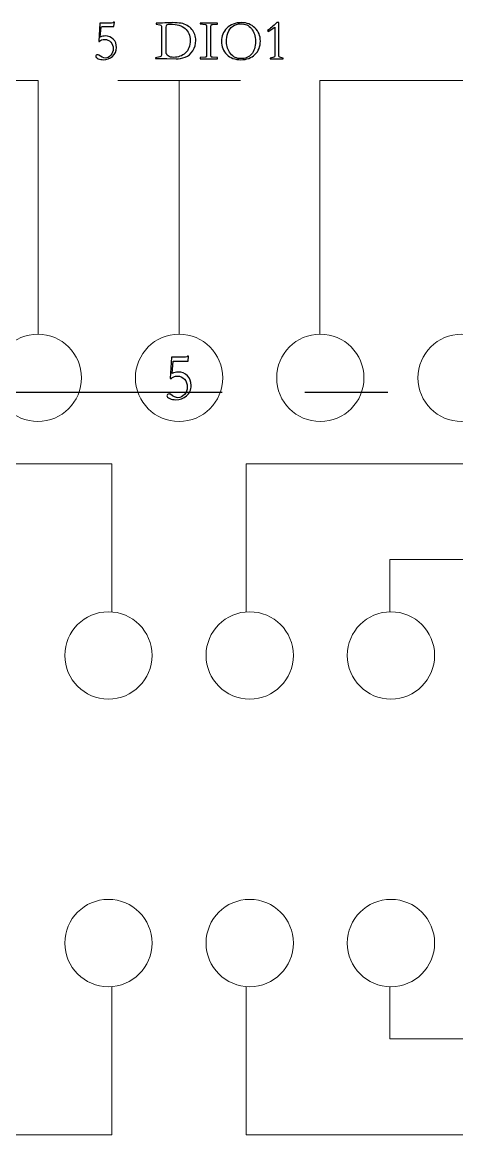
# Model space of a CAD drawing. Header units: millimetres. Extents: x 242 to 1026, y -183 to 372.
# Drawn here: x 543.9 to 564.6, y 177.3 to 230.3 of the extents above; entities that cross this region are included whole.
import ezdxf

# ---------------------------------------------------------------- set-up
doc = ezdxf.new("R2010")
doc.units = ezdxf.units.MM
doc.header["$LTSCALE"] = 30.734
doc.linetypes.add('CENTER', pattern=[0.6, 0.375, -0.075, 0.075, -0.075])
doc.layers.get('0').update_dxf_attribs({"linetype": 'CONTINUOUS'})
doc.layers.add('layer 1', color=7, linetype='CONTINUOUS')

msp = doc.modelspace()

# ---------------------------------------------------------------- linework, layer by layer
at = {"color": 1, "linetype": 'CENTER', "ltscale": 1.711962}
msp.add_line((742.828, 212.692), (483.894, 212.692), dxfattribs=at)
at = {"layer": 'layer 1'}
for points, knots in [([(548.254, 230.121), (548.254, 230.121), (547.874, 230.121), (547.874, 230.121), (547.874, 230.121), (547.733, 230.121), (547.656, 230.119), (547.641, 230.113), (547.641, 230.113), (547.641, 230.113), (547.606, 229.617), (547.606, 229.617), (547.606, 229.617), (547.685, 229.655), (547.767, 229.674), (547.85, 229.674), (547.85, 229.674), (547.998, 229.674), (548.123, 229.624), (548.226, 229.523), (548.226, 229.523), (548.329, 229.421), (548.381, 229.29), (548.381, 229.127), (548.381, 229.127), (548.381, 228.946), (548.317, 228.804), (548.19, 228.7), (548.19, 228.7), (548.062, 228.596), (547.918, 228.544), (547.755, 228.544), (547.755, 228.544), (547.665, 228.544), (547.582, 228.56), (547.506, 228.592), (547.506, 228.592), (547.43, 228.623), (547.392, 228.658), (547.392, 228.696), (547.392, 228.696), (547.392, 228.714), (547.4, 228.733), (547.416, 228.752), (547.416, 228.752), (547.433, 228.771), (547.455, 228.78), (547.484, 228.78), (547.484, 228.78), (547.504, 228.78), (547.52, 228.776), (547.533, 228.767), (547.533, 228.767), (547.659, 228.671), (547.761, 228.623), (547.839, 228.623), (547.839, 228.623), (547.94, 228.623), (548.03, 228.667), (548.107, 228.754), (548.107, 228.754), (548.185, 228.842), (548.224, 228.945), (548.224, 229.065), (548.224, 229.065), (548.224, 229.191), (548.184, 229.296), (548.106, 229.38), (548.106, 229.38), (548.027, 229.464), (547.93, 229.506), (547.815, 229.506), (547.815, 229.506), (547.764, 229.506), (547.717, 229.498), (547.672, 229.482), (547.672, 229.482), (547.628, 229.466), (547.596, 229.443), (547.576, 229.414), (547.576, 229.414), (547.576, 229.414), (547.53, 229.414), (547.53, 229.414), (547.53, 229.414), (547.53, 229.414), (547.582, 230.281), (547.582, 230.281), (547.582, 230.281), (547.582, 230.281), (547.877, 230.281), (547.877, 230.281), (547.877, 230.281), (548.012, 230.281), (548.102, 230.283), (548.145, 230.287), (548.145, 230.287), (548.188, 230.29), (548.219, 230.304), (548.237, 230.327), (548.237, 230.327), (548.237, 230.327), (548.278, 230.327), (548.278, 230.327), (548.278, 230.327), (548.278, 230.327), (548.254, 230.121), (548.254, 230.121)], [0, 0, 0, 0, 0.035714, 0.035714, 0.035714, 0.035714, 0.071429, 0.071429, 0.071429, 0.071429, 0.107143, 0.107143, 0.107143, 0.107143, 0.142857, 0.142857, 0.142857, 0.142857, 0.178571, 0.178571, 0.178571, 0.178571, 0.214286, 0.214286, 0.214286, 0.214286, 0.25, 0.25, 0.25, 0.25, 0.285714, 0.285714, 0.285714, 0.285714, 0.321429, 0.321429, 0.321429, 0.321429, 0.357143, 0.357143, 0.357143, 0.357143, 0.392857, 0.392857, 0.392857, 0.392857, 0.428571, 0.428571, 0.428571, 0.428571, 0.464286, 0.464286, 0.464286, 0.464286, 0.5, 0.5, 0.5, 0.5, 0.535714, 0.535714, 0.535714, 0.535714, 0.571429, 0.571429, 0.571429, 0.571429, 0.607143, 0.607143, 0.607143, 0.607143, 0.642857, 0.642857, 0.642857, 0.642857, 0.678571, 0.678571, 0.678571, 0.678571, 0.714286, 0.714286, 0.714286, 0.714286, 0.75, 0.75, 0.75, 0.75, 0.785714, 0.785714, 0.785714, 0.785714, 0.821429, 0.821429, 0.821429, 0.821429, 0.857143, 0.857143, 0.857143, 0.857143, 0.892857, 0.892857, 0.892857, 0.892857, 0.928571, 0.928571, 0.928571, 0.928571, 1, 1, 1, 1]), ([(550.526, 230.081), (550.526, 230.124), (550.521, 230.155), (550.51, 230.173), (550.51, 230.173), (550.499, 230.191), (550.478, 230.203), (550.448, 230.208), (550.448, 230.208), (550.448, 230.208), (550.263, 230.24), (550.263, 230.24), (550.263, 230.24), (550.263, 230.24), (550.263, 230.284), (550.263, 230.284), (550.263, 230.284), (550.379, 230.28), (550.52, 230.283), (550.686, 230.293), (550.686, 230.293), (550.852, 230.303), (550.97, 230.308), (551.038, 230.308), (551.038, 230.308), (551.215, 230.308), (551.355, 230.298), (551.458, 230.278), (551.458, 230.278), (551.561, 230.259), (551.658, 230.222), (551.75, 230.17), (551.75, 230.17), (551.841, 230.118), (551.916, 230.057), (551.974, 229.987), (551.974, 229.987), (552.033, 229.918), (552.079, 229.838), (552.111, 229.747), (552.111, 229.747), (552.144, 229.657), (552.16, 229.561), (552.16, 229.46), (552.16, 229.46), (552.16, 229.29), (552.113, 229.127), (552.019, 228.971), (552.019, 228.971), (551.925, 228.815), (551.803, 228.712), (551.653, 228.661), (551.653, 228.661), (551.503, 228.61), (551.358, 228.585), (551.217, 228.585), (551.217, 228.585), (551.217, 228.585), (550.778, 228.596), (550.778, 228.596), (550.778, 228.596), (550.778, 228.596), (550.236, 228.596), (550.236, 228.596), (550.236, 228.596), (550.236, 228.596), (550.236, 228.639), (550.236, 228.639), (550.236, 228.639), (550.236, 228.639), (550.448, 228.685), (550.448, 228.685), (550.448, 228.685), (550.477, 228.691), (550.497, 228.702), (550.509, 228.721), (550.509, 228.721), (550.52, 228.739), (550.526, 228.773), (550.526, 228.824), (550.526, 228.824), (550.526, 228.824), (550.526, 230.081), (550.526, 230.081)], [0, 0, 0, 0, 0.045455, 0.045455, 0.045455, 0.045455, 0.090909, 0.090909, 0.090909, 0.090909, 0.136364, 0.136364, 0.136364, 0.136364, 0.181818, 0.181818, 0.181818, 0.181818, 0.227273, 0.227273, 0.227273, 0.227273, 0.272727, 0.272727, 0.272727, 0.272727, 0.318182, 0.318182, 0.318182, 0.318182, 0.363636, 0.363636, 0.363636, 0.363636, 0.409091, 0.409091, 0.409091, 0.409091, 0.454545, 0.454545, 0.454545, 0.454545, 0.5, 0.5, 0.5, 0.5, 0.545455, 0.545455, 0.545455, 0.545455, 0.590909, 0.590909, 0.590909, 0.590909, 0.636364, 0.636364, 0.636364, 0.636364, 0.681818, 0.681818, 0.681818, 0.681818, 0.727273, 0.727273, 0.727273, 0.727273, 0.772727, 0.772727, 0.772727, 0.772727, 0.818182, 0.818182, 0.818182, 0.818182, 0.863636, 0.863636, 0.863636, 0.863636, 0.909091, 0.909091, 0.909091, 0.909091, 1, 1, 1, 1]), ([(550.748, 228.889), (550.748, 228.831), (550.78, 228.777), (550.842, 228.727), (550.842, 228.727), (550.904, 228.678), (550.994, 228.653), (551.112, 228.653), (551.112, 228.653), (551.319, 228.653), (551.501, 228.721), (551.657, 228.857), (551.657, 228.857), (551.814, 228.994), (551.892, 229.198), (551.892, 229.471), (551.892, 229.471), (551.892, 229.709), (551.81, 229.897), (551.648, 230.035), (551.648, 230.035), (551.485, 230.172), (551.26, 230.24), (550.971, 230.24), (550.971, 230.24), (550.873, 230.24), (550.812, 230.231), (550.786, 230.212), (550.786, 230.212), (550.761, 230.193), (550.748, 230.149), (550.748, 230.081), (550.748, 230.081), (550.748, 230.081), (550.748, 228.889), (550.748, 228.889)], [0, 0, 0, 0, 0.1, 0.1, 0.1, 0.1, 0.2, 0.2, 0.2, 0.2, 0.3, 0.3, 0.3, 0.3, 0.4, 0.4, 0.4, 0.4, 0.5, 0.5, 0.5, 0.5, 0.6, 0.6, 0.6, 0.6, 0.7, 0.7, 0.7, 0.7, 0.8, 0.8, 0.8, 0.8, 1, 1, 1, 1]), ([(552.669, 228.734), (552.669, 228.734), (552.669, 230.135), (552.669, 230.135), (552.669, 230.135), (552.669, 230.166), (552.664, 230.187), (552.654, 230.2), (552.654, 230.2), (552.644, 230.213), (552.627, 230.22), (552.602, 230.222), (552.602, 230.222), (552.602, 230.222), (552.363, 230.246), (552.363, 230.246), (552.363, 230.246), (552.363, 230.246), (552.363, 230.289), (552.363, 230.289), (552.363, 230.289), (552.383, 230.284), (552.573, 230.281), (552.932, 230.281), (552.932, 230.281), (553.039, 230.281), (553.124, 230.284), (553.187, 230.289), (553.187, 230.289), (553.187, 230.289), (553.187, 230.243), (553.187, 230.243), (553.187, 230.243), (553.187, 230.243), (552.948, 230.219), (552.948, 230.219), (552.948, 230.219), (552.923, 230.217), (552.905, 230.211), (552.896, 230.2), (552.896, 230.2), (552.886, 230.189), (552.881, 230.167), (552.881, 230.135), (552.881, 230.135), (552.881, 230.135), (552.881, 228.734), (552.881, 228.734), (552.881, 228.734), (552.881, 228.703), (552.885, 228.683), (552.894, 228.673), (552.894, 228.673), (552.903, 228.663), (552.921, 228.657), (552.948, 228.656), (552.948, 228.656), (552.948, 228.656), (553.187, 228.642), (553.187, 228.642), (553.187, 228.642), (553.187, 228.642), (553.187, 228.577), (553.187, 228.577), (553.187, 228.577), (553.115, 228.584), (552.977, 228.588), (552.775, 228.588), (552.775, 228.588), (552.573, 228.588), (552.435, 228.584), (552.363, 228.577), (552.363, 228.577), (552.363, 228.577), (552.363, 228.642), (552.363, 228.642), (552.363, 228.642), (552.363, 228.642), (552.602, 228.656), (552.602, 228.656), (552.602, 228.656), (552.629, 228.659), (552.647, 228.666), (552.656, 228.675), (552.656, 228.675), (552.665, 228.684), (552.669, 228.703), (552.669, 228.734)], [0, 0, 0, 0, 0.043478, 0.043478, 0.043478, 0.043478, 0.086957, 0.086957, 0.086957, 0.086957, 0.130435, 0.130435, 0.130435, 0.130435, 0.173913, 0.173913, 0.173913, 0.173913, 0.217391, 0.217391, 0.217391, 0.217391, 0.26087, 0.26087, 0.26087, 0.26087, 0.304348, 0.304348, 0.304348, 0.304348, 0.347826, 0.347826, 0.347826, 0.347826, 0.391304, 0.391304, 0.391304, 0.391304, 0.434783, 0.434783, 0.434783, 0.434783, 0.478261, 0.478261, 0.478261, 0.478261, 0.521739, 0.521739, 0.521739, 0.521739, 0.565217, 0.565217, 0.565217, 0.565217, 0.608696, 0.608696, 0.608696, 0.608696, 0.652174, 0.652174, 0.652174, 0.652174, 0.695652, 0.695652, 0.695652, 0.695652, 0.73913, 0.73913, 0.73913, 0.73913, 0.782609, 0.782609, 0.782609, 0.782609, 0.826087, 0.826087, 0.826087, 0.826087, 0.869565, 0.869565, 0.869565, 0.869565, 0.913043, 0.913043, 0.913043, 0.913043, 1, 1, 1, 1]), ([(554.306, 228.544), (554.029, 228.544), (553.805, 228.627), (553.634, 228.791), (553.634, 228.791), (553.462, 228.955), (553.376, 229.164), (553.376, 229.417), (553.376, 229.417), (553.376, 229.662), (553.464, 229.872), (553.639, 230.047), (553.639, 230.047), (553.814, 230.221), (554.049, 230.308), (554.344, 230.308), (554.344, 230.308), (554.593, 230.308), (554.804, 230.225), (554.978, 230.058), (554.978, 230.058), (555.151, 229.891), (555.238, 229.682), (555.238, 229.433), (555.238, 229.433), (555.238, 229.168), (555.152, 228.953), (554.98, 228.79), (554.98, 228.79), (554.809, 228.626), (554.584, 228.544), (554.306, 228.544)], [0, 0, 0, 0, 0.111111, 0.111111, 0.111111, 0.111111, 0.222222, 0.222222, 0.222222, 0.222222, 0.333333, 0.333333, 0.333333, 0.333333, 0.444444, 0.444444, 0.444444, 0.444444, 0.555556, 0.555556, 0.555556, 0.555556, 0.666667, 0.666667, 0.666667, 0.666667, 0.777778, 0.777778, 0.777778, 0.777778, 1, 1, 1, 1]), ([(553.62, 229.398), (553.62, 229.183), (553.685, 228.995), (553.814, 228.834), (553.814, 228.834), (553.943, 228.674), (554.104, 228.593), (554.295, 228.593), (554.295, 228.593), (554.524, 228.593), (554.699, 228.664), (554.819, 228.805), (554.819, 228.805), (554.939, 228.945), (554.999, 229.15), (554.999, 229.417), (554.999, 229.417), (554.999, 229.666), (554.936, 229.868), (554.808, 230.024), (554.808, 230.024), (554.681, 230.179), (554.513, 230.257), (554.306, 230.257), (554.306, 230.257), (554.158, 230.257), (554.031, 230.217), (553.925, 230.138), (553.925, 230.138), (553.819, 230.058), (553.742, 229.95), (553.693, 229.814), (553.693, 229.814), (553.645, 229.677), (553.62, 229.539), (553.62, 229.398)], [0, 0, 0, 0, 0.1, 0.1, 0.1, 0.1, 0.2, 0.2, 0.2, 0.2, 0.3, 0.3, 0.3, 0.3, 0.4, 0.4, 0.4, 0.4, 0.5, 0.5, 0.5, 0.5, 0.6, 0.6, 0.6, 0.6, 0.7, 0.7, 0.7, 0.7, 0.8, 0.8, 0.8, 0.8, 1, 1, 1, 1]), ([(556.33, 228.58), (556.236, 228.585), (556.13, 228.588), (556.013, 228.588), (556.013, 228.588), (555.895, 228.588), (555.79, 228.585), (555.696, 228.58), (555.696, 228.58), (555.696, 228.58), (555.696, 228.623), (555.696, 228.623), (555.696, 228.623), (555.696, 228.623), (555.837, 228.647), (555.837, 228.647), (555.837, 228.647), (555.9, 228.66), (555.931, 228.695), (555.931, 228.753), (555.931, 228.753), (555.931, 228.753), (555.931, 230.091), (555.931, 230.091), (555.931, 230.091), (555.931, 230.091), (555.609, 229.883), (555.609, 229.883), (555.609, 229.883), (555.609, 229.883), (555.571, 229.934), (555.571, 229.934), (555.571, 229.934), (555.696, 230.016), (555.846, 230.14), (556.021, 230.308), (556.021, 230.308), (556.021, 230.308), (556.11, 230.308), (556.11, 230.308), (556.11, 230.308), (556.11, 230.308), (556.11, 228.753), (556.11, 228.753), (556.11, 228.753), (556.11, 228.692), (556.142, 228.656), (556.205, 228.645), (556.205, 228.645), (556.205, 228.645), (556.33, 228.623), (556.33, 228.623), (556.33, 228.623), (556.33, 228.623), (556.33, 228.58), (556.33, 228.58)], [0, 0, 0, 0, 0.066667, 0.066667, 0.066667, 0.066667, 0.133333, 0.133333, 0.133333, 0.133333, 0.2, 0.2, 0.2, 0.2, 0.266667, 0.266667, 0.266667, 0.266667, 0.333333, 0.333333, 0.333333, 0.333333, 0.4, 0.4, 0.4, 0.4, 0.466667, 0.466667, 0.466667, 0.466667, 0.533333, 0.533333, 0.533333, 0.533333, 0.6, 0.6, 0.6, 0.6, 0.666667, 0.666667, 0.666667, 0.666667, 0.733333, 0.733333, 0.733333, 0.733333, 0.8, 0.8, 0.8, 0.8, 0.866667, 0.866667, 0.866667, 0.866667, 1, 1, 1, 1]), ([(551.789, 214.186), (551.789, 214.186), (551.346, 214.186), (551.346, 214.186), (551.346, 214.186), (551.182, 214.186), (551.091, 214.183), (551.075, 214.177), (551.075, 214.177), (551.075, 214.177), (551.034, 213.598), (551.034, 213.598), (551.034, 213.598), (551.126, 213.643), (551.221, 213.665), (551.318, 213.665), (551.318, 213.665), (551.491, 213.665), (551.637, 213.606), (551.757, 213.488), (551.757, 213.488), (551.877, 213.37), (551.938, 213.216), (551.938, 213.026), (551.938, 213.026), (551.938, 212.816), (551.863, 212.65), (551.715, 212.529), (551.715, 212.529), (551.566, 212.407), (551.397, 212.347), (551.207, 212.347), (551.207, 212.347), (551.102, 212.347), (551.005, 212.365), (550.917, 212.402), (550.917, 212.402), (550.828, 212.439), (550.784, 212.48), (550.784, 212.524), (550.784, 212.524), (550.784, 212.545), (550.793, 212.566), (550.812, 212.589), (550.812, 212.589), (550.831, 212.611), (550.858, 212.622), (550.891, 212.622), (550.891, 212.622), (550.914, 212.622), (550.933, 212.617), (550.948, 212.606), (550.948, 212.606), (551.096, 212.494), (551.215, 212.438), (551.305, 212.438), (551.305, 212.438), (551.423, 212.438), (551.528, 212.49), (551.618, 212.592), (551.618, 212.592), (551.709, 212.694), (551.754, 212.815), (551.754, 212.954), (551.754, 212.954), (551.754, 213.101), (551.708, 213.224), (551.617, 213.322), (551.617, 213.322), (551.525, 213.42), (551.412, 213.469), (551.277, 213.469), (551.277, 213.469), (551.218, 213.469), (551.163, 213.459), (551.111, 213.44), (551.111, 213.44), (551.059, 213.422), (551.022, 213.395), (550.999, 213.361), (550.999, 213.361), (550.999, 213.361), (550.945, 213.361), (550.945, 213.361), (550.945, 213.361), (550.945, 213.361), (551.005, 214.373), (551.005, 214.373), (551.005, 214.373), (551.005, 214.373), (551.35, 214.373), (551.35, 214.373), (551.35, 214.373), (551.508, 214.373), (551.612, 214.375), (551.663, 214.379), (551.663, 214.379), (551.713, 214.383), (551.749, 214.399), (551.77, 214.427), (551.77, 214.427), (551.77, 214.427), (551.817, 214.427), (551.817, 214.427), (551.817, 214.427), (551.817, 214.427), (551.789, 214.186), (551.789, 214.186)], [0, 0, 0, 0, 0.035714, 0.035714, 0.035714, 0.035714, 0.071429, 0.071429, 0.071429, 0.071429, 0.107143, 0.107143, 0.107143, 0.107143, 0.142857, 0.142857, 0.142857, 0.142857, 0.178571, 0.178571, 0.178571, 0.178571, 0.214286, 0.214286, 0.214286, 0.214286, 0.25, 0.25, 0.25, 0.25, 0.285714, 0.285714, 0.285714, 0.285714, 0.321429, 0.321429, 0.321429, 0.321429, 0.357143, 0.357143, 0.357143, 0.357143, 0.392857, 0.392857, 0.392857, 0.392857, 0.428571, 0.428571, 0.428571, 0.428571, 0.464286, 0.464286, 0.464286, 0.464286, 0.5, 0.5, 0.5, 0.5, 0.535714, 0.535714, 0.535714, 0.535714, 0.571429, 0.571429, 0.571429, 0.571429, 0.607143, 0.607143, 0.607143, 0.607143, 0.642857, 0.642857, 0.642857, 0.642857, 0.678571, 0.678571, 0.678571, 0.678571, 0.714286, 0.714286, 0.714286, 0.714286, 0.75, 0.75, 0.75, 0.75, 0.785714, 0.785714, 0.785714, 0.785714, 0.821429, 0.821429, 0.821429, 0.821429, 0.857143, 0.857143, 0.857143, 0.857143, 0.892857, 0.892857, 0.892857, 0.892857, 0.928571, 0.928571, 0.928571, 0.928571, 1, 1, 1, 1])]:
    msp.add_open_spline(points, degree=3, knots=knots, dxfattribs=at)
at = {"layer": 'layer 1', "lineweight": 20}
for points, knots in [([(504.271, 227.559), (504.271, 227.559), (544.651, 227.559), (544.651, 227.559), (544.651, 227.559), (544.651, 227.559), (544.649, 215.461), (544.649, 215.461)], [0, 0, 0, 0, 0.333333, 0.333333, 0.333333, 0.333333, 1, 1, 1, 1]), ([(598.452, 227.559), (598.452, 227.559), (558.072, 227.559), (558.072, 227.559), (558.072, 227.559), (558.072, 227.559), (558.074, 215.461), (558.074, 215.461)], [0, 0, 0, 0, 0.333333, 0.333333, 0.333333, 0.333333, 1, 1, 1, 1]), ([(544.629, 215.467), (545.777, 215.467), (546.709, 214.535), (546.709, 213.387), (546.709, 213.387), (546.709, 212.238), (545.777, 211.307), (544.629, 211.307), (544.629, 211.307), (543.48, 211.307), (542.549, 212.238), (542.549, 213.387), (542.549, 213.387), (542.549, 214.535), (543.48, 215.467), (544.629, 215.467)], [0, 0, 0, 0, 0.2, 0.2, 0.2, 0.2, 0.4, 0.4, 0.4, 0.4, 0.6, 0.6, 0.6, 0.6, 1, 1, 1, 1]), ([(551.361, 215.467), (552.509, 215.467), (553.441, 214.536), (553.441, 213.387), (553.441, 213.387), (553.441, 212.238), (552.509, 211.307), (551.361, 211.307), (551.361, 211.307), (550.212, 211.307), (549.281, 212.238), (549.281, 213.387), (549.281, 213.387), (549.281, 214.536), (550.212, 215.467), (551.361, 215.467)], [0, 0, 0, 0, 0.2, 0.2, 0.2, 0.2, 0.4, 0.4, 0.4, 0.4, 0.6, 0.6, 0.6, 0.6, 1, 1, 1, 1]), ([(558.093, 215.467), (559.241, 215.467), (560.173, 214.535), (560.173, 213.387), (560.173, 213.387), (560.173, 212.238), (559.241, 211.307), (558.093, 211.307), (558.093, 211.307), (556.944, 211.307), (556.013, 212.238), (556.013, 213.387), (556.013, 213.387), (556.013, 214.535), (556.944, 215.467), (558.093, 215.467)], [0, 0, 0, 0, 0.2, 0.2, 0.2, 0.2, 0.4, 0.4, 0.4, 0.4, 0.6, 0.6, 0.6, 0.6, 1, 1, 1, 1]), ([(564.825, 215.467), (565.973, 215.467), (566.905, 214.535), (566.905, 213.387), (566.905, 213.387), (566.905, 212.238), (565.973, 211.307), (564.825, 211.307), (564.825, 211.307), (563.676, 211.307), (562.745, 212.238), (562.745, 213.387), (562.745, 213.387), (562.745, 214.535), (563.676, 215.467), (564.825, 215.467)], [0, 0, 0, 0, 0.2, 0.2, 0.2, 0.2, 0.4, 0.4, 0.4, 0.4, 0.6, 0.6, 0.6, 0.6, 1, 1, 1, 1]), ([(504.271, 209.296), (504.271, 209.296), (548.158, 209.296), (548.158, 209.296), (548.158, 209.296), (548.158, 209.296), (548.158, 202.244), (548.158, 202.244)], [0, 0, 0, 0, 0.333333, 0.333333, 0.333333, 0.333333, 1, 1, 1, 1]), ([(598.452, 209.296), (598.452, 209.296), (554.565, 209.296), (554.565, 209.296), (554.565, 209.296), (554.565, 209.296), (554.565, 202.244), (554.565, 202.244)], [0, 0, 0, 0, 0.333333, 0.333333, 0.333333, 0.333333, 1, 1, 1, 1]), ([(598.452, 204.73), (598.452, 204.73), (561.406, 204.73), (561.406, 204.73), (561.406, 204.73), (561.406, 204.73), (561.406, 202.244), (561.406, 202.244)], [0, 0, 0, 0, 0.333333, 0.333333, 0.333333, 0.333333, 1, 1, 1, 1]), ([(547.995, 202.244), (549.143, 202.244), (550.075, 201.313), (550.075, 200.164), (550.075, 200.164), (550.075, 199.015), (549.143, 198.084), (547.995, 198.084), (547.995, 198.084), (546.846, 198.084), (545.915, 199.015), (545.915, 200.164), (545.915, 200.164), (545.915, 201.313), (546.846, 202.244), (547.995, 202.244)], [0, 0, 0, 0, 0.2, 0.2, 0.2, 0.2, 0.4, 0.4, 0.4, 0.4, 0.6, 0.6, 0.6, 0.6, 1, 1, 1, 1]), ([(554.727, 202.244), (555.875, 202.244), (556.807, 201.313), (556.807, 200.164), (556.807, 200.164), (556.807, 199.015), (555.875, 198.084), (554.727, 198.084), (554.727, 198.084), (553.578, 198.084), (552.647, 199.015), (552.647, 200.164), (552.647, 200.164), (552.647, 201.313), (553.578, 202.244), (554.727, 202.244)], [0, 0, 0, 0, 0.2, 0.2, 0.2, 0.2, 0.4, 0.4, 0.4, 0.4, 0.6, 0.6, 0.6, 0.6, 1, 1, 1, 1]), ([(561.459, 202.244), (562.607, 202.244), (563.539, 201.313), (563.539, 200.164), (563.539, 200.164), (563.539, 199.015), (562.607, 198.084), (561.459, 198.084), (561.459, 198.084), (560.31, 198.084), (559.379, 199.015), (559.379, 200.164), (559.379, 200.164), (559.379, 201.313), (560.31, 202.244), (561.459, 202.244)], [0, 0, 0, 0, 0.2, 0.2, 0.2, 0.2, 0.4, 0.4, 0.4, 0.4, 0.6, 0.6, 0.6, 0.6, 1, 1, 1, 1]), ([(547.995, 184.383), (549.144, 184.383), (550.075, 185.314), (550.075, 186.463), (550.075, 186.463), (550.075, 187.612), (549.144, 188.543), (547.995, 188.543), (547.995, 188.543), (546.846, 188.543), (545.915, 187.612), (545.915, 186.463), (545.915, 186.463), (545.915, 185.314), (546.846, 184.383), (547.995, 184.383)], [0, 0, 0, 0, 0.2, 0.2, 0.2, 0.2, 0.4, 0.4, 0.4, 0.4, 0.6, 0.6, 0.6, 0.6, 1, 1, 1, 1]), ([(554.727, 184.383), (555.876, 184.383), (556.807, 185.314), (556.807, 186.463), (556.807, 186.463), (556.807, 187.612), (555.876, 188.543), (554.727, 188.543), (554.727, 188.543), (553.578, 188.543), (552.647, 187.612), (552.647, 186.463), (552.647, 186.463), (552.647, 185.314), (553.578, 184.383), (554.727, 184.383)], [0, 0, 0, 0, 0.2, 0.2, 0.2, 0.2, 0.4, 0.4, 0.4, 0.4, 0.6, 0.6, 0.6, 0.6, 1, 1, 1, 1]), ([(561.459, 184.383), (562.608, 184.383), (563.539, 185.314), (563.539, 186.463), (563.539, 186.463), (563.539, 187.612), (562.608, 188.543), (561.459, 188.543), (561.459, 188.543), (560.31, 188.543), (559.379, 187.612), (559.379, 186.463), (559.379, 186.463), (559.379, 185.314), (560.31, 184.383), (561.459, 184.383)], [0, 0, 0, 0, 0.2, 0.2, 0.2, 0.2, 0.4, 0.4, 0.4, 0.4, 0.6, 0.6, 0.6, 0.6, 1, 1, 1, 1]), ([(504.271, 177.331), (504.271, 177.331), (548.158, 177.331), (548.158, 177.331), (548.158, 177.331), (548.158, 177.331), (548.158, 184.383), (548.158, 184.383)], [0, 0, 0, 0, 0.333333, 0.333333, 0.333333, 0.333333, 1, 1, 1, 1]), ([(598.452, 177.331), (598.452, 177.331), (554.565, 177.331), (554.565, 177.331), (554.565, 177.331), (554.565, 177.331), (554.565, 184.383), (554.565, 184.383)], [0, 0, 0, 0, 0.333333, 0.333333, 0.333333, 0.333333, 1, 1, 1, 1]), ([(598.452, 181.897), (598.452, 181.897), (561.406, 181.897), (561.406, 181.897), (561.406, 181.897), (561.406, 181.897), (561.406, 184.383), (561.406, 184.383)], [0, 0, 0, 0, 0.333333, 0.333333, 0.333333, 0.333333, 1, 1, 1, 1])]:
    msp.add_open_spline(points, degree=3, knots=knots, dxfattribs=at)
for points in [[(554.282, 227.56), (554.282, 227.56), (548.44, 227.56), (548.44, 227.56)], [(551.361, 215.467), (551.361, 215.467), (551.361, 227.559), (551.361, 227.559)]]:
    msp.add_open_spline(points, degree=3, dxfattribs=at)

doc.saveas('drawing.dxf')
